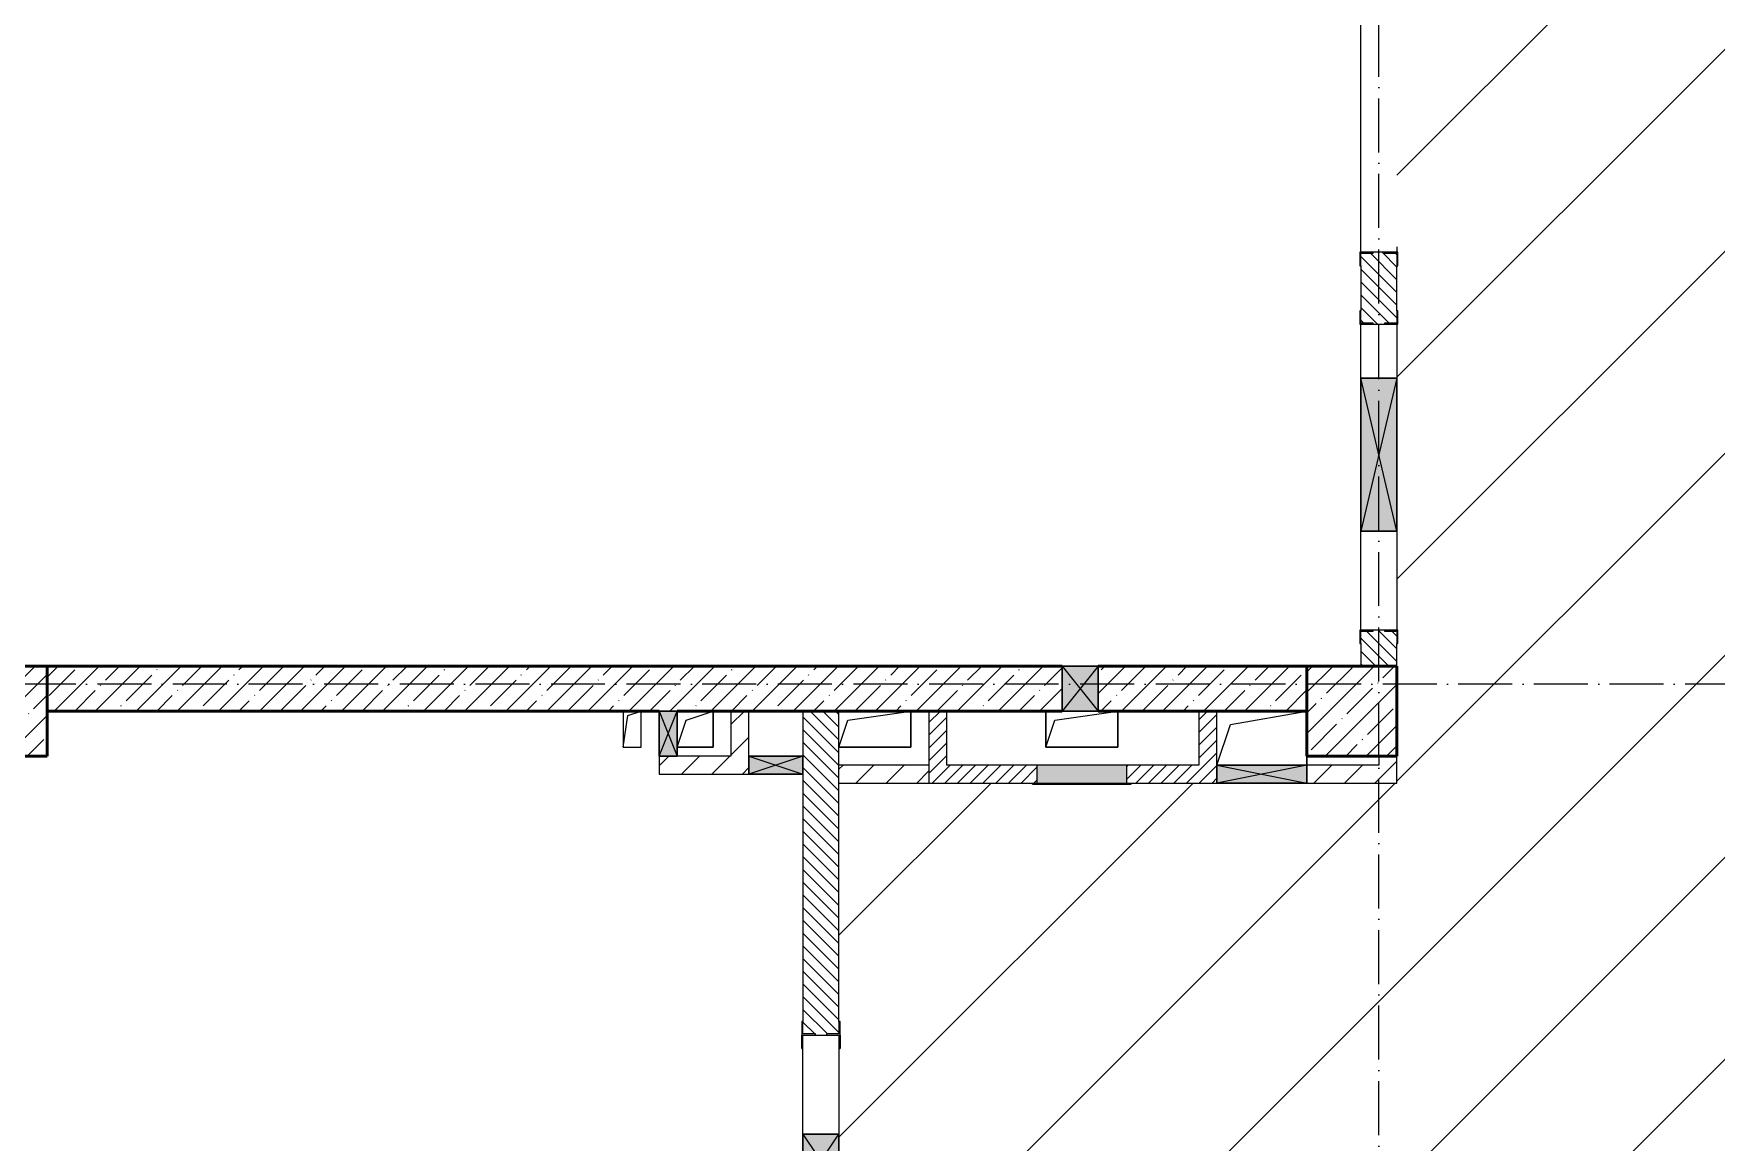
# Model space of a CAD drawing. Header units: millimetres. Extents: x 35697 to 388678, y -91946 to 171347.
# Drawn here: x 41235 to 50585, y 128748 to 134909 of the extents above; entities that cross this region are included whole.
import ezdxf

# ---------------------------------------------------------------- set-up
doc = ezdxf.new("R2010")
doc.units = ezdxf.units.MM
doc.linetypes.add('50_200_ШТРИХ_1Т_ш5_п1_п1_', pattern=[700, 500, -100, 0, -100])
for name, color, linetype, lineweight in [('2.1) ПГП окна 2.8 м', 5, 'Continuous', 30), ('3.1) ЖБ окна 1.2 м', 102, 'Continuous', 30), ('A-DETL-GENF-OTLN', 7, 'Continuous', 9), ('A-FLOR-____-OTLN', 7, 'Continuous', 9), ('A-GENM-____-MCUT', 7, 'Continuous', 25), ('A-GENM-____-OTLN', 7, 'Continuous', 9), ('A-GENM-____-OTLN-1', 7, 'Continuous', 25), ('A-GLAZ-____-OTLN', 7, 'Continuous', 9), ('A-WALL-____-MCUT', 7, 'Continuous', 13), ('A-WALL-____-MCUT-2', 7, 'Continuous', 50), ('A-WALL-____-PATT-1', 7, 'Continuous', 9), ('A-WALL-FNSH-MCUT-1', 7, 'Continuous', 9), ('I-WALL-____-OTLN', 7, 'Continuous', 9), ('S-COLS-____-MCUT', 7, 'Continuous', 50), ('S-COLS-____-OTLN', 7, 'Continuous', 9), ('S-GRID-____-OTLN-1', 7, '50_200_ШТРИХ_1Т_ш5_п1_п1_', 9)]:
    doc.layers.add(name, color=color, linetype=linetype, lineweight=lineweight)
doc.layers.add('A-GLAZ-____-OTLN-1', color=7, linetype='Continuous', lineweight=9, true_color=0xc0c0c0)
pattern_1 = [(135, (43259.71, 63713.66), (-35.35534, -35.35534), [])]
pattern_2 = [(45, (43259.71, 63713.66), (-35.35534, 35.35534), [])]
pattern_3 = [(45, (43259.71, 63713.66), (-84.85281, 84.85281), [])]

# ---------------------------------------------------------------- blocks, each defined once
blk = doc.blocks.new('BSC_Колонна _Прямоугольная - 500х500-V22-АР1_План отверстий 2 этажа в осях 1-64_Ю-ЯЯ')
at = {"layer": 'S-COLS-____-OTLN'}
h = blk.add_hatch(dxfattribs=at)
h.set_pattern_fill('FP_31', color=256, style=0, pattern_type=2)
h.set_pattern_definition([(45, (2200, -67431.04), (-114.04925, 114.04925), []), (45, (2314.05, -67431.04), (-114.04925, 114.04925), [201.613, -40.323, 3.353, -36.97])])
h.paths.add_polyline_path([(-250, -250), (250, -250), (250, 250), (-250, 250)], flags=0)
at = {"layer": 'S-COLS-____-MCUT'}
for p, q in [((250, 250), (-250, 250)), ((-250, 250), (-250, -250)), ((250, -250), (250, 250)), ((-250, -250), (250, -250))]:
    blk.add_line(p, q, dxfattribs=at)
blk = doc.blocks.new('BSC_Колонна _Прямоугольная - 500х500-V23-АР1_План отверстий 2 этажа в осях 1-64_Ю-ЯЯ')
at = {"layer": 'S-COLS-____-OTLN'}
h = blk.add_hatch(dxfattribs=at)
h.set_pattern_fill('FP_32', color=256, style=0, pattern_type=2)
h.set_pattern_definition([(45, (-5300, -67431.04), (-114.04925, 114.04925), []), (45, (-5185.95, -67431.04), (-114.04925, 114.04925), [201.613, -40.323, 3.353, -36.97])])
h.paths.add_polyline_path([(-250, -250), (250, -250), (250, 250), (-250, 250)], flags=0)
at = {"layer": 'S-COLS-____-MCUT'}
for p, q in [((250, 250), (-250, 250)), ((-250, 250), (-250, -250)), ((250, -250), (250, 250)), ((-250, -250), (250, -250))]:
    blk.add_line(p, q, dxfattribs=at)
blk = doc.blocks.new('154_Стойка_СКБ_Уголок - СМ-2180_200-28268025-АР1_План отверстий 2 этажа в осях 1-64_Ю-ЯЯ')
at = {"layer": 'A-GENM-____-MCUT'}
for p, q in [((125, 156), (125, 81)), ((200, 156), (125, 156)), ((131, 81), (131, 150)), ((131, 150), (200, 150)), ((200, 150), (200, 156)), ((125, 81), (131, 81)), ((131, 19), (125, 19)), ((125, 19), (125, -56)), ((131, -50), (131, 19)), ((125, -56), (200, -56)), ((200, -50), (131, -50)), ((200, -56), (200, -50))]:
    blk.add_line(p, q, dxfattribs=at)
blk = doc.blocks.new('Стойка_Влож_Уголок_Опорный - Уголок-28213941-АР1_План отверстий 2 этажа в осях 1-64_Ю-ЯЯ')
at = {"layer": 'A-GENM-____-OTLN'}
for p, q in [((-212, -6), (-212, 0)), ((0, 0), (0, -6)), ((-212, -75), (-212, -6)), ((-212, -6), (-206, -6)), ((-212, -75), (-206, -75)), ((-6, -6), (0, -6)), ((-6, -75), (0, -75)), ((0, -6), (0, -75))]:
    blk.add_line(p, q, dxfattribs=at)
blk = doc.blocks.new('Фахверк_СКБ_Уголок - 200_3960_зеркало-28268689-АР1_План отверстий 2 этажа в осях 1-64_Ю-ЯЯ')
at = {"layer": 'A-GENM-____-MCUT'}
for p, q in [((200, 156), (125, 156)), ((125, 156), (125, 81)), ((131, 81), (131, 150)), ((131, 150), (200, 150)), ((200, 150), (200, 156)), ((125, 81), (131, 81)), ((131, 19), (125, 19)), ((125, 19), (125, -56)), ((131, -50), (131, 19)), ((125, -56), (200, -56)), ((200, -50), (131, -50)), ((200, -56), (200, -50))]:
    blk.add_line(p, q, dxfattribs=at)
blk = doc.blocks.new('Фахверк_СКБ_Уголок - 200_3960-28268576-АР1_План отверстий 2 этажа в осях 1-64_Ю-ЯЯ')
at = {"layer": 'A-GENM-____-MCUT'}
for p, q in [((200, 156), (125, 156)), ((125, 156), (125, 81)), ((131, 81), (131, 150)), ((131, 150), (200, 150)), ((200, 150), (200, 156)), ((125, 81), (131, 81)), ((131, 19), (125, 19)), ((125, 19), (125, -56)), ((131, -50), (131, 19)), ((125, -56), (200, -56)), ((200, -50), (131, -50)), ((200, -56), (200, -50))]:
    blk.add_line(p, q, dxfattribs=at)
blk = doc.blocks.new('AR_Отверстие прямоугольное _в плите_ - AR_Отверстие прямоугольное _в плите_-V166-АР1_План отверстий 2 этажа в осях 1-64_Ю-ЯЯ')
at = {"layer": 'A-GENM-____-OTLN'}
for p, q in [((-50, 100), (-50, -100)), ((-25, 75), (50, 100)), ((50, -100), (50, 100)), ((-50, -100), (-25, 75)), ((-50, -100), (50, -100))]:
    blk.add_line(p, q, dxfattribs=at)
blk = doc.blocks.new('AR_Отверстие прямоугольное _в плите_ - AR_Отверстие прямоугольное _в плите_-V187-АР1_План отверстий 2 этажа в осях 1-64_Ю-ЯЯ')
at = {"layer": 'A-GENM-____-OTLN'}
for p, q in [((250, 150), (-250, 150)), ((-175, 75), (250, 150)), ((-249.9, -149.7), (-175, 75)), ((250, -149.7), (250, -99.7))]:
    blk.add_line(p, q, dxfattribs=at)
blk = doc.blocks.new('AR_Отверстие прямоугольное _в плите_ - AR_Отверстие прямоугольное _в плите_-V192-АР1_План отверстий 2 этажа в осях 1-64_Ю-ЯЯ')
at = {"layer": 'A-GENM-____-OTLN'}
for p, q in [((-50, 50), (100, 100)), ((100, -100), (100, 100)), ((-100, -100), (-50, 50)), ((-100, -100), (100, -100))]:
    blk.add_line(p, q, dxfattribs=at)
blk = doc.blocks.new('AR_Отверстие прямоугольное _в плите_ - AR_Отверстие прямоугольное _в плите_-30459223-АР1_План отверстий 2 этажа в осях 1-64_Ю-ЯЯ')
at = {"layer": 'A-GENM-____-OTLN'}
for p, q in [((-150, 50), (200, 100)), ((200, -100), (200, 100)), ((-200, -100), (-150, 50)), ((-200, -100), (200, -100))]:
    blk.add_line(p, q, dxfattribs=at)
blk = doc.blocks.new('AR_Отверстие прямоугольное _в плите_ - AR_Отверстие прямоугольное _в плите_-V202-АР1_План отверстий 2 этажа в осях 1-64_Ю-ЯЯ')
at = {"layer": 'A-GENM-____-OTLN'}
for p, q in [((-200, 100), (-200, -100)), ((-150, 50), (200, 100)), ((200, -100), (200, 100)), ((-200, -100), (-150, 50)), ((-200, -100), (200, -100))]:
    blk.add_line(p, q, dxfattribs=at)
blk = doc.blocks.new('AR_Отверстие прямоугольное _в стене_ - AR_Отверстие прямоугольное _в стене__ВК-32405659-АР1_План отверстий 2 этажа в осях 1-64_Ю-ЯЯ')
at = {"layer": 'A-GLAZ-____-OTLN-1'}
blk.add_hatch(color=256, dxfattribs=at).paths.add_polyline_path([(100, -125), (100, 125), (-100, 125), (-100, -125)], flags=0)
at = {"layer": 'A-DETL-GENF-OTLN'}
for p, q in [((-100, -125), (-100, 125)), ((-100, 125), (100, 125)), ((100, 125), (-100, -125)), ((-100, 125), (100, -125)), ((100, 125), (-100, 125)), ((-100, 125), (-100, -125)), ((100, 125), (100, -125)), ((100, -125), (100, 125)), ((100, -125), (-100, -125)), ((-100, -125), (100, -125))]:
    blk.add_line(p, q, dxfattribs=at)
blk = doc.blocks.new('AR_Отверстие Ниша - Лючок-32406216-АР1_План отверстий 2 этажа в осях 1-64_Ю-ЯЯ')
at = {"layer": 'A-GLAZ-____-OTLN'}
blk.add_hatch(color=256, dxfattribs=at).paths.add_polyline_path([(250, -50), (250, 50), (-250, 50), (-250, -50)], flags=0)
for p, q in [((250, 50), (-250, 50)), ((-250, 50), (-250, -50)), ((250, -50), (250, 50)), ((-250, -50), (250, -50))]:
    blk.add_line(p, q, dxfattribs=at)
blk = doc.blocks.new('Л_Общий_Лючок - Лючок-29683801-АР1_План отверстий 2 этажа в осях 1-64_Ю-ЯЯ')
at = {"layer": 'A-GLAZ-____-OTLN-1'}
blk.add_hatch(color=256, dxfattribs=at).paths.add_polyline_path([(-24, 0), (524, 0), (524, 6), (-24, 6)], flags=0)
at = {"layer": 'A-GLAZ-____-OTLN'}
for p, q in [((524, 6), (-24, 6)), ((-24, 6), (-24, 0)), ((524, 6), (524, 0))]:
    blk.add_line(p, q, dxfattribs=at)
blk = doc.blocks.new('AR_Отверстие прямоугольное _в стене__БезПР - AR_Отверстие прямоугольное _в стене__БезПР-36788609-АР1_План отверстий 2 этажа в осях 1-64_Ю-ЯЯ')
at = {"layer": 'A-GLAZ-____-OTLN'}
blk.add_hatch(color=256, dxfattribs=at).paths.add_polyline_path([(-125, -50), (125, -50), (125, 50), (-125, 50)], flags=0)
at = {"layer": 'A-DETL-GENF-OTLN'}
for p, q in [((-125, -50), (-125, 50)), ((-125, 50), (125, 50)), ((125, 50), (-125, -50)), ((-125, 50), (125, -50)), ((125, 50), (-125, 50)), ((-125, 50), (-125, -50)), ((125, 50), (125, -50)), ((125, -50), (125, 50)), ((125, -50), (-125, -50)), ((-125, -50), (125, -50))]:
    blk.add_line(p, q, dxfattribs=at)
blk = doc.blocks.new('AR_Отверстие прямоугольное _в стене__БезПР - AR_Отверстие прямоугольное _в стене__БезПР-36428157-АР1_План отверстий 2 этажа в осях 1-64_Ю-ЯЯ')
at = {"layer": 'A-GLAZ-____-OTLN'}
blk.add_hatch(color=256, dxfattribs=at).paths.add_polyline_path([(150, -50), (150, 50), (-150, 50), (-150, -50)], flags=0)
at = {"layer": 'A-DETL-GENF-OTLN'}
for p, q in [((-150, -50), (-150, 50)), ((-150, 50), (150, 50)), ((150, 50), (-150, -50)), ((-150, 50), (150, -50)), ((150, 50), (-150, 50)), ((-150, 50), (-150, -50)), ((150, 50), (150, -50)), ((150, -50), (150, 50)), ((150, -50), (-150, -50)), ((-150, -50), (150, -50))]:
    blk.add_line(p, q, dxfattribs=at)
at = {"layer": 'A-GLAZ-____-OTLN'}
blk.add_line((150, 50), (-150, 50), dxfattribs=at)
blk = doc.blocks.new('AR_Отверстие прямоугольное _в стене_ - AR_Отверстие прямоугольное _в стене__ОВ-36798040-АР1_План отверстий 2 этажа в осях 1-64_Ю-ЯЯ')
at = {"layer": 'A-GLAZ-____-OTLN'}
blk.add_hatch(color=256, dxfattribs=at).paths.add_polyline_path([(425, -100), (425, 100), (-425, 100), (-425, -100)], flags=0)
at = {"layer": 'A-DETL-GENF-OTLN'}
for p, q in [((-425, -100), (-425, 100)), ((-425, 100), (425, 100)), ((425, 100), (-425, -100)), ((-425, 100), (425, -100)), ((425, 100), (-425, 100)), ((-425, 100), (-425, -100)), ((425, 100), (425, -100)), ((425, -100), (425, 100)), ((425, -100), (-425, -100)), ((-425, -100), (425, -100))]:
    blk.add_line(p, q, dxfattribs=at)
blk = doc.blocks.new('AR_Отверстие прямоугольное _в стене__БезПР - AR_Отверстие прямоугольное _в стене__БезПР-36427769-АР1_План отверстий 2 этажа в осях 1-64_Ю-ЯЯ')
at = {"layer": 'A-GLAZ-____-OTLN'}
blk.add_hatch(color=256, dxfattribs=at).paths.add_polyline_path([(-150, -100), (150, -100), (150, 100), (-150, 100)], flags=0)
at = {"layer": 'A-DETL-GENF-OTLN'}
for p, q in [((-150, -100), (-150, 100)), ((-150, 100), (150, 100)), ((150, 100), (-150, -100)), ((-150, 100), (150, -100)), ((150, 100), (-150, 100)), ((-150, 100), (-150, -100)), ((150, 100), (150, -100)), ((150, -100), (150, 100)), ((150, -100), (-150, -100)), ((-150, -100), (150, -100))]:
    blk.add_line(p, q, dxfattribs=at)
at = {"layer": 'A-GLAZ-____-OTLN'}
blk.add_line((150, 100), (-150, 100), dxfattribs=at)
blk = doc.blocks.new('AR_Отверстие прямоугольное _в стене__БезПР - AR_Отверстие прямоугольное _в стене__БезПР-36788837-АР1_План отверстий 2 этажа в осях 1-64_Ю-ЯЯ')
at = {"layer": 'A-GLAZ-____-OTLN'}
blk.add_hatch(color=256, dxfattribs=at).paths.add_polyline_path([(250, -50), (250, 50), (-250, 50), (-250, -50)], flags=0)
at = {"layer": 'A-DETL-GENF-OTLN'}
for p, q in [((-250, -50), (-250, 50)), ((-250, 50), (250, 50)), ((250, 50), (-250, -50)), ((-250, 50), (250, -50)), ((250, 50), (-250, 50)), ((-250, 50), (-250, -50)), ((250, 50), (250, -50)), ((250, -50), (250, 50)), ((250, -50), (-250, -50)), ((-250, -50), (250, -50))]:
    blk.add_line(p, q, dxfattribs=at)
at = {"layer": 'A-GLAZ-____-OTLN'}
blk.add_line((250, 50), (-250, 50), dxfattribs=at)
blk = doc.blocks.new('2этаж')
at = {"layer": 'S-GRID-____-OTLN-1', "color": 251, "ltscale": 0.6, "true_color": 0x636466}
for p, q in [((-10141.7, 511907.5), (-10141.7, 549908.8)), ((88482.7, 526597), (-20260.4, 526597))]:
    blk.add_line(p, q, dxfattribs=at)

msp = doc.modelspace()

# ---------------------------------------------------------------- hatches: boundary and pattern name
at = {"layer": '2.1) ПГП окна 2.8 м'}
h = msp.add_hatch(dxfattribs=at)
h.set_pattern_fill('ANSI31', color=5, scale=250)
h.paths.add_polyline_path([(48809.7, 140344.7), (50635.4, 140344.7), (50635.4, 130744.7), (48809.7, 130744.7)])
h.paths.add_polyline_path([(45709.7, 130744.7), (50859.7, 130744.7), (50859.7, 125744.7), (45709.7, 125744.7)])
h.paths.add_polyline_path([(88459.7, 131244.7), (50859.7, 131244.7), (50859.7, 126894.7), (88459.7, 126894.7)])
at = {"layer": 'A-WALL-____-PATT-1'}
h = msp.add_hatch(dxfattribs=at)
h.set_pattern_fill('FP_6', color=256, style=0, pattern_type=2)
h.set_pattern_definition(pattern_1)
h.paths.add_polyline_path([(48809.7, 131394.7), (48809.7, 131588.7), (48740.7, 131588.7), (48740.7, 131594.7), (48678.7, 131594.7), (48678.7, 131588.7), (48609.7, 131588.7), (48609.7, 131394.7), (48803.7, 131394.7)], flags=0)
h.paths.add_polyline_path([(48678.7, 133294.7), (48740.7, 133294.7), (48740.7, 133300.7), (48809.7, 133300.7), (48809.7, 133688.7), (48740.7, 133688.7), (48740.7, 133694.7), (48678.7, 133694.7), (48678.7, 133688.7), (48609.7, 133688.7), (48609.7, 133300.7), (48678.7, 133300.7)], flags=0)
h.paths.add_polyline_path([(48740.7, 135494.7), (48740.7, 135500.7), (48809.7, 135500.7), (48809.7, 136744.7), (48609.7, 136744.7), (48609.7, 135500.7), (48678.7, 135500.7), (48678.7, 135494.7)], flags=0)
h = msp.add_hatch(dxfattribs=at)
h.set_pattern_fill('FP_13', color=256, style=0, pattern_type=2)
h.set_pattern_definition([(45, (43259.71, 63713.66), (-114.04925, 114.04925), []), (45, (43373.76, 63713.66), (-114.04925, 114.04925), [201.612, -40.322, 3.353, -36.97])])
h.paths.add_polyline_path([(48309.7, 131144.7), (48309.7, 131394.7), (47149.7, 131394.7), (47149.7, 131144.7)], flags=0)
h.paths.add_polyline_path([(46949.7, 131144.7), (46949.7, 131394.7), (41309.7, 131394.7), (41309.7, 131144.7), (46779.5, 131144.7)], flags=0)
h = msp.add_hatch(dxfattribs=at)
h.set_pattern_fill('FP_4', color=256, style=0, pattern_type=2)
h.set_pattern_definition(pattern_3)
h.paths.add_polyline_path([(45209.7, 130894.7), (45209.7, 131144.7), (45109.7, 131144.7), (45109.7, 130894.7)], flags=0)
h = msp.add_hatch(dxfattribs=at)
h.set_pattern_fill('FP_6', color=256, style=0, pattern_type=2)
h.set_pattern_definition(pattern_1)
h.paths.add_polyline_path([(45709.7, 125744.7), (45709.7, 128188.7), (45640.7, 128188.7), (45640.7, 128194.7), (45578.7, 128194.7), (45578.7, 128188.7), (45509.7, 128188.7), (45509.7, 125744.7)], flags=0)
h.paths.add_polyline_path([(45640.7, 129344.7), (45640.7, 129350.7), (45709.7, 129350.7), (45709.7, 131144.7), (45509.7, 131144.7), (45509.7, 129350.7), (45578.7, 129350.7), (45578.7, 129344.7)], flags=0)
h = msp.add_hatch(dxfattribs=at)
h.set_pattern_fill('FP_5', color=256, style=0, pattern_type=2)
h.set_pattern_definition(pattern_2)
h.paths.add_polyline_path([(46309.7, 130844.7), (46309.7, 131144.7), (46209.7, 131144.7), (46209.7, 130844.7)], flags=0)
h = msp.add_hatch(dxfattribs=at)
h.set_pattern_fill('FP_5', color=256, style=0, pattern_type=2)
h.set_pattern_definition(pattern_2)
h.paths.add_polyline_path([(47809.7, 130844.7), (47809.7, 131144.7), (47709.7, 131144.7), (47709.7, 130844.7)], flags=0)
h = msp.add_hatch(dxfattribs=at)
h.set_pattern_fill('FP_4', color=256, style=0, pattern_type=2)
h.set_pattern_definition(pattern_3)
h.paths.add_polyline_path([(44809.7, 130794.7), (44809.7, 130894.7), (44709.7, 130894.7), (44709.7, 130794.7)], flags=0)
h = msp.add_hatch(dxfattribs=at)
h.set_pattern_fill('FP_4', color=256, style=0, pattern_type=2)
h.set_pattern_definition(pattern_3)
h.paths.add_polyline_path([(45209.7, 130794.7), (45209.7, 130894.7), (44809.7, 130894.7), (44809.7, 130794.7), (45012, 130794.7)], flags=0)
h = msp.add_hatch(dxfattribs=at)
h.set_pattern_fill('FP_4', color=256, style=0, pattern_type=2)
h.set_pattern_definition(pattern_3)
h.paths.add_polyline_path([(46209.7, 130744.7), (46209.7, 130844.7), (45709.7, 130844.7), (45709.7, 130744.7)], flags=0)
h = msp.add_hatch(dxfattribs=at)
h.set_pattern_fill('FP_5', color=256, style=0, pattern_type=2)
h.set_pattern_definition(pattern_2)
h.paths.add_polyline_path([(46779.5, 130744.7), (46809.7, 130744.7), (46809.7, 130844.7), (46209.7, 130844.7), (46209.7, 130744.7)], flags=0)
h.paths.add_polyline_path([(47309.7, 130744.7), (47809.7, 130744.7), (47809.7, 130844.7), (47309.7, 130844.7), (47309.7, 130778)], flags=0)
h = msp.add_hatch(dxfattribs=at)
h.set_pattern_fill('FP_4', color=256, style=0, pattern_type=2)
h.set_pattern_definition(pattern_3)
h.paths.add_polyline_path([(48309.7, 130744.7), (48709.7, 130744.7), (48709.7, 130844.7), (48309.7, 130844.7)], flags=0)
h = msp.add_hatch(dxfattribs=at)
h.set_pattern_fill('FP_4', color=256, style=0, pattern_type=2)
h.set_pattern_definition(pattern_3)
h.paths.add_polyline_path([(48809.7, 130744.7), (48809.7, 130894.7), (48709.7, 130894.7), (48709.7, 130744.7)], flags=0)

# ---------------------------------------------------------------- linework, layer by layer
at = {"layer": 'A-FLOR-____-OTLN'}
for p, q in [((45009.7, 131144.7), (45009.7, 130944.7)), ((46109.7, 131144.7), (46109.7, 130944.7)), ((46859.7, 130944.7), (46859.7, 131144.7)), ((47259.7, 131144.7), (47259.7, 130944.7)), ((47809.7, 131144.4), (48309.7, 131144.4)), ((45009.7, 130944.7), (44809.7, 130944.7)), ((46109.7, 130944.7), (45709.7, 130944.7)), ((47259.7, 130944.7), (46859.7, 130944.7)), ((48309.7, 130894.7), (48309.7, 130844.7))]:
    msp.add_line(p, q, dxfattribs=at)
at = {"layer": 'A-WALL-____-MCUT'}
for p, q in [((48609.7, 133619.7), (48609.7, 133369.7)), ((48740.7, 133694.7), (48678.7, 133694.7)), ((48809.7, 133369.7), (48809.7, 133619.7)), ((48678.7, 133294.7), (48740.7, 133294.7)), ((48740.7, 131594.7), (48678.7, 131594.7)), ((48609.7, 131519.7), (48609.7, 131394.7)), ((48809.7, 131394.7), (48809.7, 131519.7)), ((45509.7, 131144.7), (45509.7, 130894.7)), ((45709.7, 129419.7), (45709.7, 131144.7)), ((45509.7, 130794.7), (45509.7, 129419.7)), ((45578.7, 129344.7), (45640.7, 129344.7))]:
    msp.add_line(p, q, dxfattribs=at)
at = {"layer": 'A-WALL-____-MCUT-2'}
for p, q in [((46949.7, 131394.7), (41309.7, 131394.7)), ((48309.7, 131394.7), (47149.7, 131394.7)), ((41309.7, 131144.7), (44709.7, 131144.7)), ((44809.7, 131144.7), (46949.7, 131144.7)), ((47149.7, 131144.7), (48309.7, 131144.7))]:
    msp.add_line(p, q, dxfattribs=at)
at = {"layer": 'A-WALL-FNSH-MCUT-1'}
for p, q in [((45109.7, 131144.7), (45109.7, 130894.7)), ((45209.7, 130894.7), (45209.7, 131144.7)), ((46209.7, 131144.7), (46209.7, 130744.7)), ((46309.7, 130844.7), (46309.7, 131144.7)), ((47709.7, 131144.7), (47709.7, 130844.7)), ((47809.7, 130844.7), (47809.7, 131144.7)), ((44709.7, 130894.7), (44709.7, 130794.7)), ((45109.7, 130894.7), (44809.7, 130894.7)), ((46209.7, 130844.7), (45709.7, 130844.7)), ((46809.7, 130844.7), (46309.7, 130844.7)), ((47709.7, 130844.7), (47309.7, 130844.7)), ((48709.7, 130844.7), (48309.7, 130844.7)), ((48709.7, 130894.7), (48709.7, 130844.7)), ((48809.7, 130744.7), (48809.7, 130894.7)), ((44709.7, 130794.7), (45209.7, 130794.7)), ((45709.7, 130744.7), (46809.7, 130744.7)), ((47309.7, 130744.7), (47809.7, 130744.7)), ((48309.7, 130744.7), (48809.7, 130744.7))]:
    msp.add_line(p, q, dxfattribs=at)
at = {"layer": 'I-WALL-____-OTLN'}
for p, q in [((48609.7, 133694.7), (48609.7, 135494.7)), ((48809.7, 133724.7), (48809.7, 133694.7)), ((48609.7, 132994.7), (48609.7, 133294.7)), ((48809.7, 133294.7), (48809.7, 132994.7)), ((48609.7, 131594.7), (48609.7, 132144.7)), ((48809.7, 132144.7), (48809.7, 131594.7)), ((45509.7, 128794.7), (45509.7, 129344.7)), ((45709.7, 129344.7), (45709.7, 128794.7))]:
    msp.add_line(p, q, dxfattribs=at)

# ---------------------------------------------------------------- block references
at = {"layer": '3.1) ЖБ окна 1.2 м'}
msp.add_blockref('2этаж', (58851.4, -395302.3), dxfattribs=at)
at = {"layer": 'A-GENM-____-OTLN'}
for name, p in [('AR_Отверстие прямоугольное _в плите_ - AR_Отверстие прямоугольное _в плите_-V166-АР1_План отверстий 2 этажа в осях 1-64_Ю-ЯЯ', (44560.8, 131044.7)), ('AR_Отверстие прямоугольное _в плите_ - AR_Отверстие прямоугольное _в плите_-V192-АР1_План отверстий 2 этажа в осях 1-64_Ю-ЯЯ', (44909.7, 131044.7)), ('AR_Отверстие прямоугольное _в плите_ - AR_Отверстие прямоугольное _в плите_-30459223-АР1_План отверстий 2 этажа в осях 1-64_Ю-ЯЯ', (45909.7, 131044.7)), ('AR_Отверстие прямоугольное _в плите_ - AR_Отверстие прямоугольное _в плите_-V202-АР1_План отверстий 2 этажа в осях 1-64_Ю-ЯЯ', (47059.7, 131044.7)), ('AR_Отверстие прямоугольное _в плите_ - AR_Отверстие прямоугольное _в плите_-V187-АР1_План отверстий 2 этажа в осях 1-64_Ю-ЯЯ', (48059.7, 130994.4)), ('Стойка_Влож_Уголок_Опорный - Уголок-28213941-АР1_План отверстий 2 этажа в осях 1-64_Ю-ЯЯ', (45715.7, 129344.7))]:
    msp.add_blockref(name, p, dxfattribs=at)
at = {"layer": 'A-GENM-____-OTLN-1'}
for name, p, rotation in [('Фахверк_СКБ_Уголок - 200_3960_зеркало-28268689-АР1_План отверстий 2 этажа в осях 1-64_Ю-ЯЯ', (48659.7, 133819.7), 269.9999999999999), ('Фахверк_СКБ_Уголок - 200_3960-28268576-АР1_План отверстий 2 этажа в осях 1-64_Ю-ЯЯ', (48759.7, 133169.7), 89.99999999999991), ('Фахверк_СКБ_Уголок - 200_3960_зеркало-28268689-АР1_План отверстий 2 этажа в осях 1-64_Ю-ЯЯ', (48659.7, 131719.7), 269.9999999999999), ('154_Стойка_СКБ_Уголок - СМ-2180_200-28268025-АР1_План отверстий 2 этажа в осях 1-64_Ю-ЯЯ', (45659.7, 129219.7), 89.99999999999991)]:
    msp.add_blockref(name, p, dxfattribs=dict(at, rotation=rotation))
at = {"layer": 'A-GLAZ-____-OTLN'}
for name, p, rotation in [('AR_Отверстие прямоугольное _в стене_ - AR_Отверстие прямоугольное _в стене__ОВ-36798040-АР1_План отверстий 2 этажа в осях 1-64_Ю-ЯЯ', (48709.7, 132569.7), 269.9999999999999), ('AR_Отверстие прямоугольное _в стене__БезПР - AR_Отверстие прямоугольное _в стене__БезПР-36788609-АР1_План отверстий 2 этажа в осях 1-64_Ю-ЯЯ', (44759.7, 131019.7), 89.9999999999999), ('Л_Общий_Лючок - Лючок-29683801-АР1_План отверстий 2 этажа в осях 1-64_Ю-ЯЯ', (47309.7, 130744.7), 180), ('AR_Отверстие прямоугольное _в стене__БезПР - AR_Отверстие прямоугольное _в стене__БезПР-36427769-АР1_План отверстий 2 этажа в осях 1-64_Ю-ЯЯ', (45609.7, 128644.7), 89.99999999999991)]:
    msp.add_blockref(name, p, dxfattribs=dict(at, rotation=rotation))
for name, p in [('AR_Отверстие прямоугольное _в стене_ - AR_Отверстие прямоугольное _в стене__ВК-32405659-АР1_План отверстий 2 этажа в осях 1-64_Ю-ЯЯ', (47049.7, 131269.7)), ('AR_Отверстие прямоугольное _в стене__БезПР - AR_Отверстие прямоугольное _в стене__БезПР-36428157-АР1_План отверстий 2 этажа в осях 1-64_Ю-ЯЯ', (45359.7, 130844.7)), ('AR_Отверстие Ниша - Лючок-32406216-АР1_План отверстий 2 этажа в осях 1-64_Ю-ЯЯ', (47059.7, 130794.7)), ('AR_Отверстие прямоугольное _в стене__БезПР - AR_Отверстие прямоугольное _в стене__БезПР-36788837-АР1_План отверстий 2 этажа в осях 1-64_Ю-ЯЯ', (48059.7, 130794.7))]:
    msp.add_blockref(name, p, dxfattribs=at)
at = {"layer": 'S-COLS-____-OTLN'}
for name, p in [('BSC_Колонна _Прямоугольная - 500х500-V22-АР1_План отверстий 2 этажа в осях 1-64_Ю-ЯЯ', (41059.7, 131144.7)), ('BSC_Колонна _Прямоугольная - 500х500-V23-АР1_План отверстий 2 этажа в осях 1-64_Ю-ЯЯ', (48559.7, 131144.7))]:
    msp.add_blockref(name, p, dxfattribs=at)

doc.saveas('drawing.dxf')
